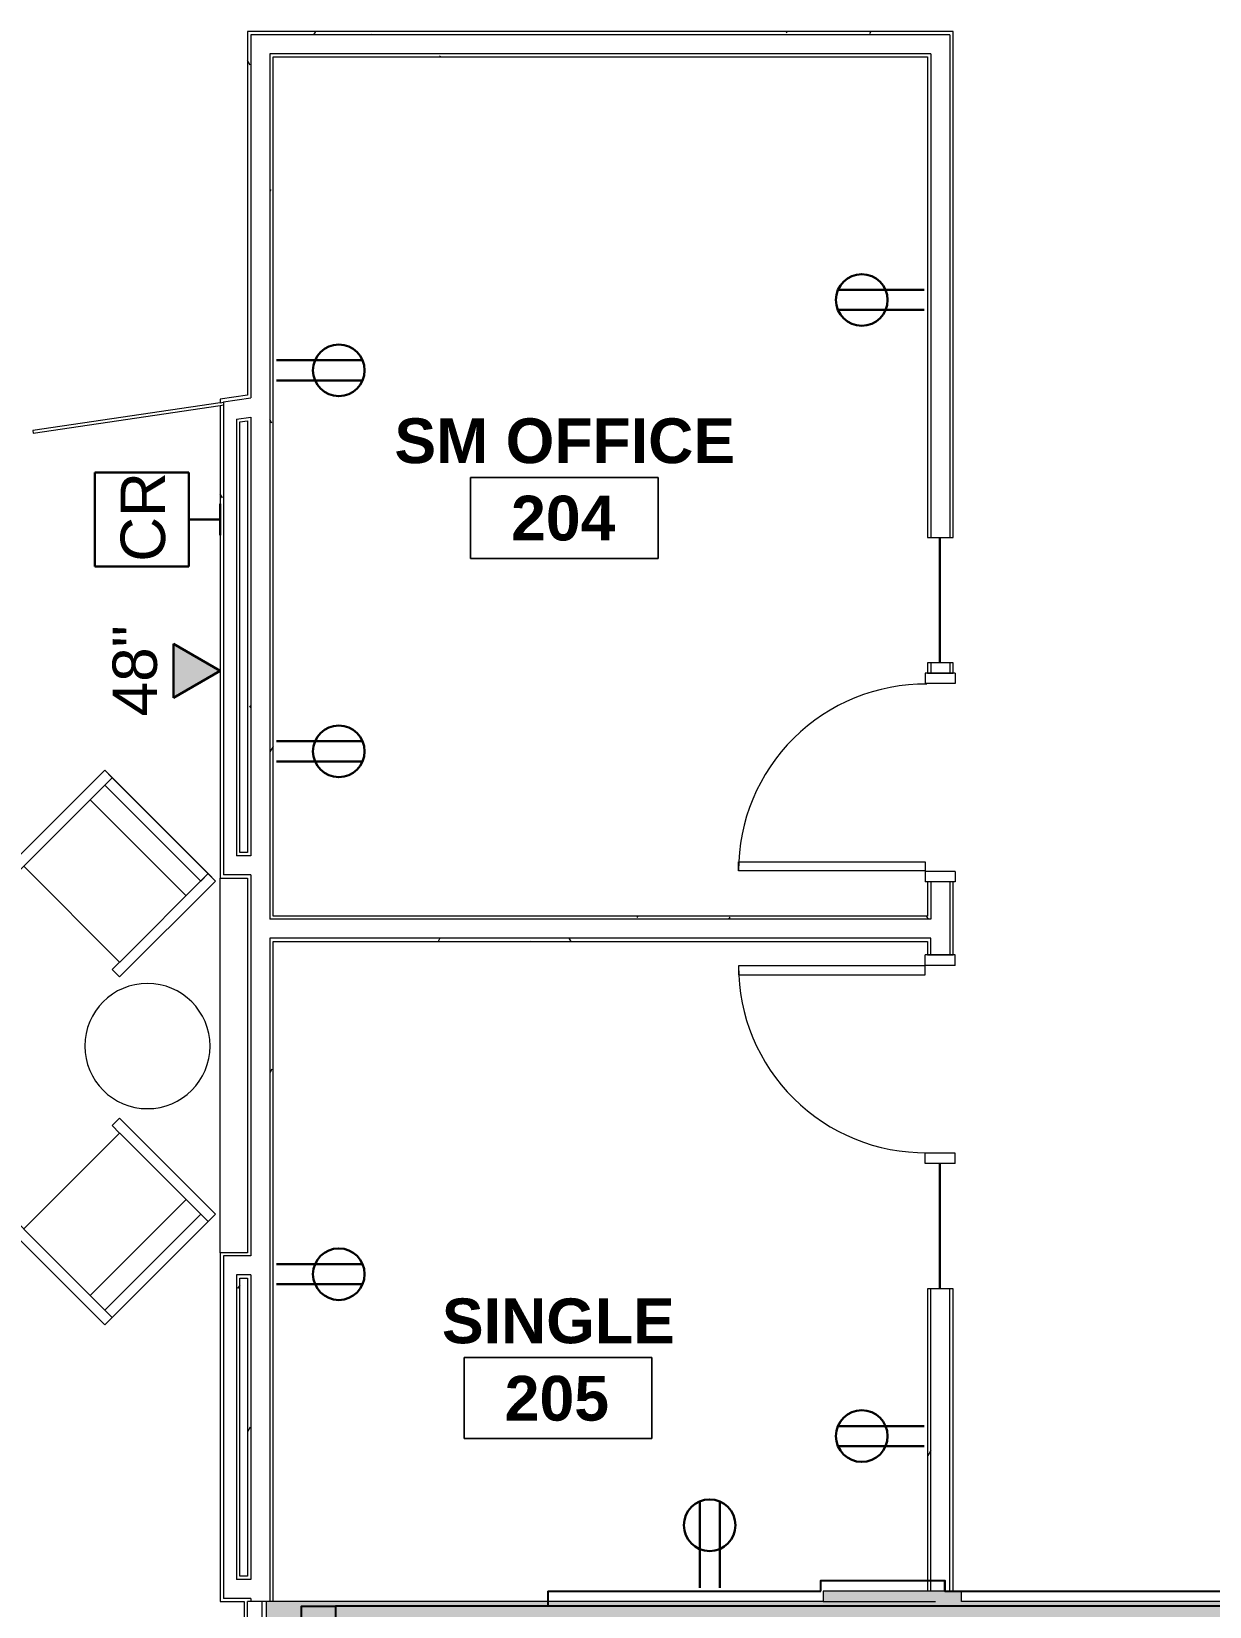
# Model space of a CAD drawing. Header units: inches. Extents: x 25273 to 28081, y 11840 to 13753.
# Drawn here: x 26722.2 to 26948, y 12999.2 to 13301 of the extents above; entities that cross this region are included whole.
import ezdxf
from ezdxf.xclip import XClip

# ---------------------------------------------------------------- set-up
doc = ezdxf.new("R2010")
doc.units = ezdxf.units.IN
doc.header["$MEASUREMENT"] = 0
doc.header["$XCLIPFRAME"] = 2
doc.layers.add('L1$0$SCOPE', color=7, linetype='Continuous')
for name, color, linetype, lineweight in [('X1$0$A-ANNO-NOTE', 131, 'Continuous', 30), ('X1$0$A-AREA-IDEN', 2, 'Continuous', 9), ('X1$0$A-DOOR', 31, 'Continuous', 13), ('X1$0$A-DOOR-FRAM', 31, 'Continuous', 20), ('X1$0$A-GLAZ', 151, 'Continuous', 13), ('X1$0$A-WALL', 113, 'Continuous', 13), ('X1$0$A-WALL-PATT', 111, 'Continuous', 13), ('X1$0$I-FURN', 30, 'Continuous', 9), ('X1$0$I-WALL', 2, 'Continuous', 13), ('X1$0$Plaza America_Tower 1_2nd Floor -REVIT_dwg', 8, 'Continuous', 9)]:
    doc.layers.add(name, color=color, linetype=linetype, lineweight=lineweight)
doc.styles.add('X1$0$Swis721 Lt BT', font='swissl.ttf', dxfattribs={"height": 8.514638})
doc.styles.add('X1$0$Swis721 Lt BT_B', font='', dxfattribs={"height": 8.583975})
doc.styles.get('X1$0$Swis721 Lt BT_B').set_extended_font_data('Swis721 Lt BT', bold=True)
pattern_1 = [(0, (0, 0), (30.72, 7.68), [1.267, -21.773, 1.267, -21.773, -122.88]), (0, (0, 0), (30.72, 7.68), [-46.08, 1.267, -44.813, 1.267, -21.773, -53.76]), (0, (0, 0), (30.72, 7.68), [-115.2, 1.267, -14.093, 1.267, -37.133]), (120, (11.52, 3.84), (-22.0110751, 22.7643004), [1.267, -21.773, 1.267, -21.773, -122.88]), (120, (11.52, 3.84), (-22.0110751, 22.7643004), [-46.08, 1.267, -44.813, 1.267, -21.773, -53.76]), (120, (11.52, 3.84), (-22.0110751, 22.7643004), [-115.2, 1.267, -14.093, 1.267, -37.133]), (240, (15.36, 19.2), (-8.7089249, -30.4443004), [1.267, -21.773, 1.267, -21.773, -122.88]), (240, (15.36, 19.2), (-8.7089249, -30.4443004), [-46.08, 1.267, -44.813, 1.267, -21.773, -53.76]), (240, (15.36, 19.2), (-8.7089249, -30.4443004), [-115.2, 1.267, -14.093, 1.267, -37.133])]

# ---------------------------------------------------------------- blocks, each defined once
blk = doc.blocks.new('L1')
at = {"layer": 'L1$0$SCOPE', "linetype": 'Continuous'}
for p, q in [((26821.18, 13002.14), (26873.48, 13002.14)), ((26821.18, 13002.14), (26821.18, 12999.26)), ((26873.48, 13004.14), (26897.23, 13004.14)), ((26897.23, 13002.14), (26897.23, 13004.14)), ((26897.23, 13002.14), (27048.98, 13002.14)), ((27289.35, 12999.26), (26780.43, 12999.26))]:
    blk.add_line(p, q, dxfattribs=at)
blk.add_lwpolyline([(26873.48, 13002.14), (26873.48, 13004.14), (26897.23, 13004.14), (26897.23, 13002.14), (27048.98, 13002.14), (27048.98, 13004.14), (27072.73, 13004.14), (27072.73, 13002.14), (27289.35, 13002.14), (27289.35, 12999.26)], dxfattribs=at)
blk.add_lwpolyline([(26780.43, 12953.17), (26773.93, 12953.17), (26773.93, 12999.26), (26780.43, 12999.26)], close=True, dxfattribs=at)
blk = doc.blocks.new('X1$0$Single Flush - OTJ_SOLIDFLUSH_ALUM-5257424-FIRST FLOOR POWER _ SIGNAL')
at = {"layer": 'X1$0$A-DOOR', "lineweight": 20}
for p, q in [((16.15625, -2.875), (17.90625, -2.875)), ((16.15625, -38.6875), (16.15625, -2.875)), ((17.90625, -2.875), (17.90625, -38.6875)), ((17.90625, -38.6875), (16.15625, -38.6875))]:
    blk.add_line(p, q, dxfattribs=at)
at = {"layer": 'X1$0$A-DOOR', "lineweight": 9}
blk.add_arc((17.90625, -2.875), 35.8125, 179.5, 270, dxfattribs=at)
at = {"layer": 'X1$0$A-DOOR-FRAM'}
for p, q in [((-20, 2.875), (-20, -2.875)), ((-20, 2.875), (-18, 2.875)), ((-18, 2.875), (-18, -2.875)), ((18.000004, 2.875), (18.000004, -2.875)), ((18.000004, 2.875), (20.000004, 2.875)), ((20.000004, 2.875), (20.000004, -2.875)), ((-20, -2.875), (-18, -2.875)), ((18.000004, -2.875), (20.000004, -2.875))]:
    blk.add_line(p, q, dxfattribs=at)
blk = doc.blocks.new('X1$0$Single Flush - OTJ_SOLIDFLUSH_ALUM-5257425-FIRST FLOOR POWER _ SIGNAL')
at = {"layer": 'X1$0$A-DOOR', "lineweight": 20}
for p, q in [((16.15625, 38.6875), (16.15625, 2.875)), ((17.90625, 38.6875), (16.15625, 38.6875)), ((17.90625, 2.875), (17.90625, 38.6875)), ((16.15625, 2.875), (17.90625, 2.875))]:
    blk.add_line(p, q, dxfattribs=at)
at = {"layer": 'X1$0$A-DOOR', "lineweight": 9}
blk.add_arc((17.90625, 2.875), 35.8125, 90, 180.5, dxfattribs=at)
at = {"layer": 'X1$0$A-DOOR-FRAM'}
for p, q in [((-20, -2.875), (-20, 2.875)), ((-20, 2.875), (-18, 2.875)), ((-18, -2.875), (-18, 2.875)), ((18.000004, -2.875), (18.000004, 2.875)), ((18.000004, 2.875), (20.000004, 2.875)), ((20.000004, -2.875), (20.000004, 2.875)), ((-20, -2.875), (-18, -2.875)), ((18.000004, -2.875), (20.000004, -2.875))]:
    blk.add_line(p, q, dxfattribs=at)
blk = doc.blocks.new('X1$0$Frameless opening with glazing - 24_ x 96_-4900874-FIRST FLOOR POWER _ SIGNAL')
at = {"layer": 'X1$0$A-GLAZ', "lineweight": 30}
blk.add_line((-13.5, 0.0625), (10.5, 0.0625), dxfattribs=at)
blk = doc.blocks.new('X1$0$Sofa - 23_-4809276-FIRST FLOOR POWER _ SIGNAL')
at = {"layer": 'X1$0$I-FURN'}
for p, q in [((-12.23, 7.25), (-10.23, 7.25)), ((-12.23, -18.75), (-12.23, 7.25)), ((-12.23, 7.25), (-12.23, -18.75)), ((-10.23, 7.25), (-12.23, 7.25)), ((-10.23, 7.25), (-10.23, 5.25)), ((15.77, 7.25), (17.77, 7.25)), ((15.77, 5.25), (15.77, 7.25)), ((17.77, 7.25), (15.77, 7.25)), ((17.77, 7.25), (17.77, -18.75)), ((17.77, -18.75), (17.77, 7.25)), ((-10.23, 5.25), (15.77, 5.25)), ((-10.23, -18.75), (-10.23, 5.2)), ((15.77, 5.2), (15.77, -18.75)), ((-10.23, -12.75), (15.77, -12.75)), ((15.77, -16.75), (-10.23, -16.75)), ((-10.23, -16.75), (-10.23, -18.75)), ((15.77, -18.75), (15.77, -16.75)), ((17.77, -18.75), (-12.23, -18.75)), ((-12.23, -18.75), (-10.23, -18.75)), ((-10.23, -18.75), (15.77, -18.75)), ((15.77, -18.75), (17.77, -18.75))]:
    blk.add_line(p, q, dxfattribs=at)
blk = doc.blocks.new('X1$0$Sofa - 23_-4808731-FIRST FLOOR POWER _ SIGNAL')
at = {"layer": 'X1$0$I-FURN'}
for p, q in [((17.77, 18.75), (-12.23, 18.75)), ((-12.23, 18.75), (-12.23, -7.25)), ((-12.23, -7.25), (-12.23, 18.75)), ((-12.23, 18.75), (-10.23, 18.75)), ((-10.23, 18.75), (-10.23, -5.2)), ((-10.23, 16.75), (-10.23, 18.75)), ((-10.23, 18.75), (15.77, 18.75)), ((15.77, -5.2), (15.77, 18.75)), ((15.77, 18.75), (17.77, 18.75)), ((15.77, 18.75), (15.77, 16.75)), ((17.77, -7.25), (17.77, 18.75)), ((17.77, 18.75), (17.77, -7.25)), ((15.77, 16.75), (-10.23, 16.75)), ((-10.23, 12.75), (15.77, 12.75)), ((-10.23, -7.25), (-10.23, -5.25)), ((-10.23, -5.25), (15.77, -5.25)), ((15.77, -5.25), (15.77, -7.25)), ((-12.23, -7.25), (-10.23, -7.25)), ((-10.23, -7.25), (-12.23, -7.25)), ((15.77, -7.25), (17.77, -7.25)), ((17.77, -7.25), (15.77, -7.25))]:
    blk.add_line(p, q, dxfattribs=at)
blk = doc.blocks.new('X1$0$42_ Diameter Round Table3 - 42_ Diameter Round Table-4809315-FIRST FLOOR POWER _ SIGNAL')
at = {"layer": 'X1$0$I-FURN'}
for start, end in [(0, 180), (0, 180), (180, 0), (180, 0)]:
    blk.add_arc((26775.88, 13108.88), 12, start, end, dxfattribs=at)
blk = doc.blocks.new('X1$0$Room Tag - Room Name and Number-3379422-FIRST FLOOR POWER _ SIGNAL')
at = {"layer": 'X1$0$A-AREA-IDEN'}
for p, q in [((-0.1881, -0.1636), (-0.1881, -0.0018)), ((-0.1881, -0.0018), (0.1869, -0.0018)), ((0.1869, -0.0018), (-0.1881, -0.0018)), ((-0.1881, -0.0018), (-0.1881, -0.1636)), ((0.1869, -0.0018), (0.1869, -0.1636)), ((0.1869, -0.1636), (0.1869, -0.0018)), ((0.1869, -0.1636), (-0.1881, -0.1636)), ((-0.1881, -0.1636), (0.1869, -0.1636))]:
    blk.add_line(p, q, dxfattribs=at)
blk = doc.blocks.new('X1')
at = {"layer": 'X1$0$A-ANNO-NOTE', "lineweight": 9}
blk.add_hatch(color=256, dxfattribs=at).paths.add_polyline_path([(26749.42, 13173.32), (26758.35, 13178.48), (26749.42, 13183.64)], flags=0)
at = {"layer": 'X1$0$A-WALL-PATT', "lineweight": 9}
h = blk.add_hatch(dxfattribs=at)
h.set_pattern_fill('FP1_1', color=256, style=0, pattern_type=2)
h.set_pattern_definition(pattern_1)
h.paths.add_polyline_path([(26763.6, 13000.11), (26764.23, 13000.11), (26764.23, 13000.73), (26763.6, 13000.73)], flags=0)
h.paths.add_polyline_path([(26763.6, 13004.36), (26764.23, 13004.36), (26764.23, 13062.73), (26763.6, 13062.73), (26763.6, 13004.98)], flags=0)
h.paths.add_polyline_path([(26764.23, 13066.36), (26764.23, 13139.39), (26763.6, 13139.39), (26763.6, 13066.36)], flags=0)
h.paths.add_polyline_path([(26763.6, 13143.02), (26764.23, 13143.02), (26764.23, 13227.11), (26763.6, 13227.02), (26763.6, 13143.64)], flags=0)
h.paths.add_polyline_path([(26763.6, 13230.68), (26764.23, 13230.78), (26764.23, 13300.99), (26763.6, 13300.99), (26763.6, 13230.78)], flags=0)
h = blk.add_hatch(dxfattribs=at)
h.set_pattern_fill('FP1_1', color=256, style=0, pattern_type=2)
h.set_pattern_definition(pattern_1)
h.paths.add_polyline_path([(26764.23, 13300.36), (26898.18, 13300.36), (26898.18, 13300.99), (26764.23, 13300.99)], flags=0)
h = blk.add_hatch(dxfattribs=at)
h.set_pattern_fill('FP1_1', color=256, style=0, pattern_type=2)
h.set_pattern_definition(pattern_1)
h.paths.add_polyline_path([(26898.18, 13131.48), (26898.81, 13131.48), (26898.81, 13138.04), (26898.18, 13138.04)], flags=0)
h.paths.add_polyline_path([(26898.81, 13178.04), (26898.81, 13180.04), (26898.18, 13180.04), (26898.18, 13178.04)], flags=0)
h.paths.add_polyline_path([(26898.81, 13204.04), (26898.81, 13300.99), (26898.18, 13300.99), (26898.18, 13204.04)], flags=0)
h = blk.add_hatch(dxfattribs=at)
h.set_pattern_fill('FP1_1', color=256, style=0, pattern_type=2)
h.set_pattern_definition(pattern_1)
h.paths.add_polyline_path([(26767.85, 13000.11), (26768.48, 13000.11), (26768.48, 13127.23), (26767.85, 13127.23), (26767.85, 13035.57)], flags=0)
h.paths.add_polyline_path([(26768.07, 13130.86), (26768.48, 13130.86), (26768.48, 13296.74), (26767.85, 13296.74), (26767.85, 13130.86)], flags=0)
h = blk.add_hatch(dxfattribs=at)
h.set_pattern_fill('FP1_1', color=256, style=0, pattern_type=2)
h.set_pattern_definition(pattern_1)
h.paths.add_polyline_path([(26768.48, 13296.11), (26893.93, 13296.11), (26893.93, 13296.74), (26768.48, 13296.74)], flags=0)
h = blk.add_hatch(dxfattribs=at)
h.set_pattern_fill('FP1_1', color=256, style=0, pattern_type=2)
h.set_pattern_definition(pattern_1)
h.paths.add_polyline_path([(26758.98, 13139.39), (26758.98, 13229.43), (26758.35, 13229.34), (26758.35, 13139.39), (26758.88, 13139.39)], flags=0)
h.paths.add_polyline_path([(26758.35, 13229.84), (26758.98, 13229.94), (26758.98, 13230.63), (26758.35, 13230.54), (26758.35, 13230.11)], flags=0)
h = blk.add_hatch(dxfattribs=at)
h.set_pattern_fill('FP1_1', color=256, style=0, pattern_type=2)
h.set_pattern_definition(pattern_1)
h.paths.add_polyline_path([(26898.53, 13130.86), (26898.81, 13130.86), (26898.81, 13131.48), (26898.18, 13131.48), (26898.18, 13130.86)], flags=0)
h.paths.add_polyline_path([(26894.56, 13130.86), (26894.56, 13131.48), (26768.48, 13131.48), (26768.48, 13130.86), (26852.25, 13130.86)], flags=0)
h = blk.add_hatch(dxfattribs=at)
h.set_pattern_fill('FP1_1', color=256, style=0, pattern_type=2)
h.set_pattern_definition(pattern_1)
h.paths.add_polyline_path([(26852.25, 13126.61), (26894.56, 13126.61), (26894.56, 13127.23), (26768.48, 13127.23), (26768.48, 13126.61)], flags=0)
h = blk.add_hatch(dxfattribs=at)
h.set_pattern_fill('FP1_1', color=256, style=0, pattern_type=2)
h.set_pattern_definition(pattern_1)
h.paths.add_polyline_path([(26894.56, 13002.11), (26894.56, 13060.04), (26893.93, 13060.04), (26893.93, 13002.11)], flags=0)
h.paths.add_polyline_path([(26893.93, 13124.04), (26894.56, 13124.04), (26894.56, 13126.61), (26893.93, 13126.61)], flags=0)
h = blk.add_hatch(dxfattribs=at)
h.set_pattern_fill('FP1_1', color=256, style=0, pattern_type=2)
h.set_pattern_definition(pattern_1)
h.paths.add_polyline_path([(26758.35, 13000.73), (26758.98, 13000.73), (26758.98, 13066.36), (26758.35, 13066.36), (26758.35, 13004.36)], flags=0)
h = blk.add_hatch(dxfattribs=at)
h.set_pattern_fill('FP1_1', color=256, style=0, pattern_type=2)
h.set_pattern_definition(pattern_1)
h.paths.add_polyline_path([(26761.48, 13004.98), (26762.1, 13004.98), (26762.1, 13062.11), (26761.48, 13062.11), (26761.48, 13035.57)], flags=0)
for points in [[(26894.56, 13000.11), (26895.43, 13000.11), (26895.43, 13002.11), (26873.93, 13002.11), (26873.93, 13000.11), (26881.43, 13000.11)], [(26895.43, 12815.84), (26900.43, 12815.84), (26900.43, 13002.11), (26895.43, 13002.11), (26895.43, 12878.23)], [(26767.85, 12986.11), (26780.35, 12986.11), (26780.35, 13000.11), (26767.23, 13000.11), (26767.23, 12986.11), (26767.78, 12986.11)], [(26881.43, 12986.11), (26895.43, 12986.11), (26895.43, 13000.11), (26780.35, 13000.11), (26780.35, 12986.11), (26852.25, 12986.11)], [(27018.42, 12996.11), (27048.68, 12996.11), (27048.68, 13000.11), (26900.43, 13000.11), (26900.43, 12996.11), (26983.87, 12996.11)]]:
    blk.add_hatch(color=7, dxfattribs=at).paths.add_polyline_path(points, flags=0)
at = {"layer": 'X1$0$A-ANNO-NOTE'}
for p, q in [((26893.28, 13251.46), (26876.75, 13251.46)), ((26893.28, 13247.63), (26876.75, 13247.63)), ((26769.13, 13237.98), (26785.66, 13237.98)), ((26769.13, 13234.14), (26785.66, 13234.14)), ((26752.35, 13216.48), (26734.35, 13216.48)), ((26734.35, 13216.48), (26734.35, 13198.48)), ((26752.35, 13198.48), (26752.35, 13216.48)), ((26758.35, 13210.48), (26758.35, 13204.48)), ((26758.35, 13207.48), (26752.35, 13207.48)), ((26734.35, 13198.48), (26752.35, 13198.48)), ((26758.35, 13178.48), (26749.42, 13183.64)), ((26749.42, 13173.32), (26749.42, 13183.64)), ((26758.35, 13178.48), (26749.42, 13173.32)), ((26769.13, 13164.97), (26785.66, 13164.97)), ((26769.13, 13161.13), (26785.66, 13161.13)), ((26769.13, 13064.78), (26785.66, 13064.78)), ((26769.13, 13060.95), (26785.66, 13060.95)), ((26893.28, 13033.75), (26876.75, 13033.75)), ((26893.28, 13029.92), (26876.75, 13029.92)), ((26850.25, 13002.79), (26850.25, 13019.32)), ((26854.09, 13002.79), (26854.09, 13019.32))]:
    blk.add_line(p, q, dxfattribs=at)
at = {"layer": 'X1$0$A-ANNO-NOTE', "lineweight": 9}
for p, q in [((26749.42, 13183.64), (26749.42, 13173.32)), ((26758.35, 13178.48), (26749.42, 13183.64)), ((26749.42, 13173.32), (26758.35, 13178.48))]:
    blk.add_line(p, q, dxfattribs=at)
at = {"layer": 'X1$0$A-ANNO-NOTE'}
for centre in [(26881.32, 13249.54), (26781.09, 13236.06), (26781.09, 13163.05), (26781.09, 13062.86), (26881.32, 13031.84), (26852.17, 13014.76)]:
    blk.add_circle(centre, 4.95, dxfattribs=at)
at = {"layer": 'X1$0$A-WALL'}
for p, q in [((26898.18, 13300.36), (26764.23, 13300.36)), ((26764.23, 13300.36), (26764.23, 13230.78)), ((26898.18, 13300.36), (26898.18, 13204.04)), ((26894.56, 13296.74), (26767.85, 13296.74)), ((26767.85, 13296.74), (26767.85, 13130.86)), ((26894.56, 13296.74), (26894.56, 13204.04)), ((26758.35, 13229.84), (26758.98, 13229.94)), ((26758.35, 13229.34), (26758.98, 13229.43)), ((26758.98, 13230), (26764.23, 13230.78)), ((26758.98, 13230), (26758.98, 13139.39)), ((26761.48, 13226.71), (26764.23, 13227.11)), ((26761.48, 13226.71), (26761.48, 13143.02)), ((26764.23, 13227.11), (26764.23, 13143.02)), ((26894.56, 13180.04), (26894.56, 13178.04)), ((26898.18, 13180.04), (26898.18, 13178.04)), ((26764.23, 13143.02), (26761.48, 13143.02)), ((26764.23, 13139.39), (26758.98, 13139.39)), ((26764.23, 13139.39), (26764.23, 13066.36)), ((26894.56, 13138.04), (26894.56, 13130.86)), ((26898.18, 13138.04), (26898.18, 13124.04)), ((26894.56, 13130.86), (26767.85, 13130.86)), ((26767.85, 13127.23), (26767.85, 13000.11)), ((26894.56, 13127.23), (26767.85, 13127.23)), ((26894.56, 13124.04), (26894.56, 13127.23)), ((26758.98, 13066.36), (26758.98, 13000.73)), ((26764.23, 13066.36), (26758.98, 13066.36)), ((26761.48, 13062.73), (26761.48, 13004.36)), ((26764.23, 13062.73), (26761.48, 13062.73)), ((26764.23, 13062.73), (26764.23, 13004.36)), ((26894.56, 13002.11), (26894.56, 13060.04)), ((26898.18, 13002.11), (26898.18, 13060.04)), ((26764.23, 13004.36), (26761.48, 13004.36)), ((26764.23, 13000.73), (26758.98, 13000.73)), ((26763.6, 12986.13), (26763.6, 13000.11)), ((26764.23, 13000.73), (26764.23, 13000.11))]:
    blk.add_line(p, q, dxfattribs=at)
at = {"layer": 'X1$0$A-WALL', "color": 55}
for p, q in [((26898.81, 13002.11), (26895.43, 13002.11)), ((26768.48, 13000.11), (26767.23, 13000.11))]:
    blk.add_line(p, q, dxfattribs=at)
at = {"layer": 'X1$0$A-WALL', "color": 8, "lineweight": 20}
for p, q in [((26766.35, 13000.11), (26766.35, 12986.13)), ((26873.93, 13000.11), (26768.48, 13000.11)), ((27048.68, 13000.11), (26900.43, 13000.11))]:
    blk.add_line(p, q, dxfattribs=at)
at = {"layer": 'X1$0$I-WALL'}
for p, q in [((26898.81, 13300.99), (26763.6, 13300.99)), ((26763.6, 13300.99), (26763.6, 13231.32)), ((26898.81, 13204.04), (26898.81, 13300.99)), ((26768.48, 13296.11), (26893.93, 13296.11)), ((26768.48, 13131.48), (26768.48, 13296.11)), ((26893.93, 13296.11), (26893.93, 13204.04)), ((26763.6, 13231.32), (26758.35, 13230.54)), ((26758.35, 13229.84), (26722.44, 13224.52)), ((26722.52, 13224.03), (26758.35, 13229.34)), ((26758.35, 13230.54), (26758.35, 13229.84)), ((26758.35, 13229.34), (26758.35, 13138.77)), ((26762.1, 13226.17), (26763.6, 13226.39)), ((26762.1, 13143.64), (26762.1, 13226.17)), ((26763.6, 13226.39), (26763.6, 13143.64)), ((26722.44, 13224.52), (26722.52, 13224.03)), ((26893.93, 13204.04), (26898.81, 13204.04)), ((26898.81, 13180.04), (26893.93, 13180.04)), ((26893.93, 13180.04), (26893.93, 13178.04)), ((26898.81, 13178.04), (26898.81, 13180.04)), ((26893.93, 13178.04), (26898.81, 13178.04)), ((26763.6, 13143.64), (26762.1, 13143.64)), ((26758.35, 13138.77), (26763.6, 13138.77)), ((26763.6, 13138.77), (26763.6, 13066.98)), ((26898.81, 13138.04), (26893.93, 13138.04)), ((26893.93, 13138.04), (26893.93, 13131.48)), ((26898.81, 13124.04), (26898.81, 13138.04)), ((26893.93, 13131.48), (26768.48, 13131.48)), ((26768.48, 13000.11), (26768.48, 13126.61)), ((26768.48, 13126.61), (26893.93, 13126.61)), ((26893.93, 13126.61), (26893.93, 13124.04)), ((26893.93, 13124.04), (26898.81, 13124.04)), ((26758.35, 13066.98), (26758.35, 13000.11)), ((26763.6, 13066.98), (26758.35, 13066.98)), ((26762.1, 13004.98), (26762.1, 13062.11)), ((26762.1, 13062.11), (26763.6, 13062.11)), ((26763.6, 13062.11), (26763.6, 13004.98)), ((26893.93, 13060.04), (26893.93, 13002.11)), ((26898.81, 13060.04), (26893.93, 13060.04)), ((26898.81, 13002.11), (26898.81, 13060.04)), ((26763.6, 13004.98), (26762.1, 13004.98)), ((26758.35, 13000.11), (26762.98, 13000.11)), ((26762.98, 13000.11), (26762.98, 12986.13)), ((26767.23, 13000.11), (26763.6, 13000.11)), ((26767.23, 12986.13), (26767.23, 13000.11))]:
    blk.add_line(p, q, dxfattribs=at)
at = {"layer": 'X1$0$I-WALL', "lineweight": 9}
blk.add_line((26758.35, 13066.98), (26758.35, 13138.77), dxfattribs=at)
at = {"layer": 'X1$0$I-WALL', "color": 8, "lineweight": 20}
for p, q in [((26895.43, 13002.11), (26873.93, 13002.11)), ((26873.93, 13002.11), (26873.93, 13000.11)), ((26900.43, 13002.11), (26898.81, 13002.11)), ((26900.43, 13000.11), (26900.43, 13002.11)), ((26873.93, 13000.11), (26895.43, 13000.11))]:
    blk.add_line(p, q, dxfattribs=at)
at = {"layer": 'X1$0$A-AREA-IDEN', "xscale": 95.99999999999994, "yscale": 95.99999999999994, "zscale": 95.99999999999994}
for p in [(26824.38, 13215.72), (26823.15, 13047.07)]:
    blk.add_blockref('X1$0$Room Tag - Room Name and Number-3379422-FIRST FLOOR POWER _ SIGNAL', p, dxfattribs=at)
at = {"layer": 'X1$0$A-DOOR'}
for name, p, rotation in [('X1$0$Single Flush - OTJ_SOLIDFLUSH_ALUM-5257424-FIRST FLOOR POWER _ SIGNAL', (26896.37, 13158.04), 269.9999999999999), ('X1$0$Single Flush - OTJ_SOLIDFLUSH_ALUM-5257425-FIRST FLOOR POWER _ SIGNAL', (26896.37, 13104.04), 89.9999999999999)]:
    blk.add_blockref(name, p, dxfattribs=dict(at, rotation=rotation))
at = {"layer": 'X1$0$A-GLAZ'}
for p, rotation in [((26896.37, 13193.54), 89.99999999999991), ((26896.37, 13073.54), 89.9999999999999)]:
    blk.add_blockref('X1$0$Frameless opening with glazing - 24_ x 96_-4900874-FIRST FLOOR POWER _ SIGNAL', p, dxfattribs=dict(at, rotation=rotation))
at = {"layer": 'X1$0$I-FURN'}
for name, p, rotation in [('X1$0$Sofa - 23_-4808731-FIRST FLOOR POWER _ SIGNAL', (26731.65, 13137.51), 314.9999999999985), ('X1$0$Sofa - 23_-4809276-FIRST FLOOR POWER _ SIGNAL', (26731.65, 13075.05), 45.00000000000264)]:
    blk.add_blockref(name, p, dxfattribs=dict(at, rotation=rotation))
blk.add_blockref('X1$0$42_ Diameter Round Table3 - 42_ Diameter Round Table-4809315-FIRST FLOOR POWER _ SIGNAL', (-31.47, -2.3), dxfattribs=at)
at = {"layer": 'X1$0$Plaza America_Tower 1_2nd Floor -REVIT_dwg'}
ref = blk.add_blockref('L1', (0, 0), dxfattribs=at)
XClip(ref).set_block_clipping_path([(25272.8646056985, 11839.529198946), (28080.6732038753, 13753.216736761)])
at = {"layer": 'X1$0$A-ANNO-NOTE', "lineweight": 9, "char_height": 8.515, "rotation": 90, "line_spacing_factor": 1.00667, "style": 'X1$0$Swis721 Lt BT'}
for s, insert, width, attachment_point in [('CR', (26739.28, 13199.38), 19.116, 1), ('48"', (26737.72, 13178.48), 18.9, 2)]:
    blk.add_mtext(s, dxfattribs=dict(at, insert=insert, width=width, attachment_point=attachment_point))
at = {"layer": 'X1$0$A-AREA-IDEN', "char_height": 8.584, "attachment_point": 2, "line_spacing_factor": 0.998538, "style": 'X1$0$Swis721 Lt BT_B'}
for s, insert, width in [('SM OFFICE', (26824.39, 13226.86), 73.872), ('204', (26824.1, 13212.04), 23.004), ('SINGLE', (26823.17, 13058.21), 49.464), ('205', (26822.88, 13043.38), 23.004)]:
    blk.add_mtext(s, dxfattribs=dict(at, insert=insert, width=width))

msp = doc.modelspace()

# ---------------------------------------------------------------- block references
at = {"lineweight": 5}
msp.add_blockref('X1', (0, 0), dxfattribs=at)

doc.saveas('drawing.dxf')
